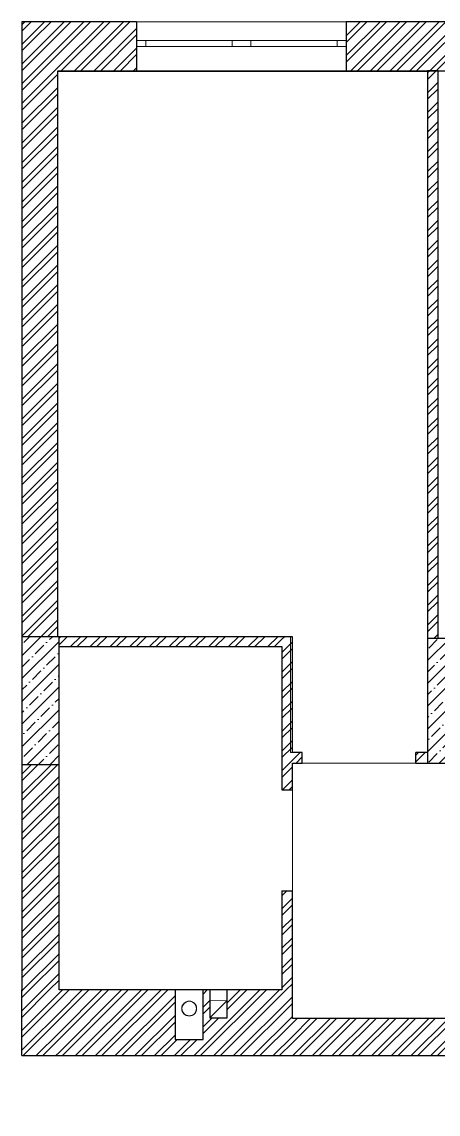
# Model space of a CAD drawing. Header units: millimetres. Extents: x -8105 to 1605, y -772 to 8040.
# Drawn here: x -8105 to -4750, y -772 to 8040 of the extents above; entities that cross this region are included whole.
import ezdxf

# ---------------------------------------------------------------- set-up
doc = ezdxf.new("R2010")
doc.units = ezdxf.units.MM
doc.header["$MEASUREMENT"] = 0
doc.linetypes.add('Wipeout_Contour', pattern=[1000, 0, -1000])
for name, color, linetype in [('101 Стіни', 7, 'Continuous'), ('102 Колони', 7, 'Continuous'), ('104 Перекриття', 7, 'Continuous'), ('305 Вода і Каналізація.ВК', 7, 'Continuous'), ('Демонтаж_101 Стіни', 7, 'Continuous'), ('Демонтаж_203 Стяжка', 7, 'Continuous')]:
    doc.layers.add(name, color=color, linetype=linetype)
for name, color, linetype, lineweight, true_color in [('101 Стіни_Ном._пера__1', 18, 'Continuous', 25, 0x040404), ('102 Колони_Ном._пера__1', 18, 'Continuous', 25, 0x040404), ('102 Колони_Ном._пера__2', 252, 'Continuous', 13, 0x8e8e8e), ('104 Перекриття_Ном._пера__41', 18, 'Continuous', 15, 0x020202), ('305 Вода і Каналізація.ВК_Ном._пера__101', 18, 'Continuous', 13, 0x020202), ('Двери ARCHICAD_Ном._пера__102', 252, 'Continuous', 5, 0x898989), ('Демонтаж_101 Стіни_Ном._пера__1', 18, 'Continuous', 25, 0x040404), ('Демонтаж_203 Стяжка_Ном._пера__89', 254, 'Continuous', 5, 0xe9e9e9), ('Демонтаж_Двери ARCHICAD_Ном._пера__102', 252, 'Continuous', 5, 0x898989), ('Окна ARCHICAD_Ном._пера__102', 252, 'Continuous', 5, 0x898989)]:
    doc.layers.add(name, color=color, linetype=linetype, lineweight=lineweight, true_color=true_color)
pattern_1 = [(45, (0, 0), (-79.5495, 79.5495), []), (45, (-26.52, 26.52), (-79.5495, 79.5495), [])]
pattern_2 = [(45, (0, 0), (-91.9239, 91.9239), []), (45, (-45.96, 45.96), (-91.9239, 91.9239), [97.5, -32.5, 0, -32.5])]

# ---------------------------------------------------------------- blocks, each defined once
blk = doc.blocks.new('Перекриття_1', base_point=(-4835, 7640))
at = {"layer": 'Демонтаж_203 Стяжка_Ном._пера__89', "color": 254, "linetype": 'Continuous', "lineweight": 5, "true_color": 0xe9e9e9, "flags": 128}
blk.add_lwpolyline([(-4835, 7640), (-7815, 7640), (-7815, 3080), (-5940, 3080), (-5940, 2145), (-5845, 2145), (-5845, 2060), (-4930, 2060), (-4930, 2145), (-4835, 2145)], close=True, dxfattribs=at)
blk = doc.blocks.new('Перекриття_4', base_point=(-5925, 0))
at = {"layer": 'Демонтаж_203 Стяжка_Ном._пера__89', "color": 254, "linetype": 'Continuous', "lineweight": 5, "true_color": 0xe9e9e9, "flags": 128}
blk.add_lwpolyline([(-5925, 0), (-1045, 0), (-1045, -185), (-45, -185), (-45, 0), (0, 0), (0, 2060), (-585, 2060), (-1490, 2060), (-3660, 2060), (-4575, 2060), (-4930, 2060), (-5845, 2060), (-5925, 2060)], close=True, dxfattribs=at)
blk = doc.blocks.new('Перекриття_6', base_point=(-8105, 8040))
at = {"layer": '104 Перекриття_Ном._пера__41', "color": 18, "linetype": 'Continuous', "lineweight": 15, "true_color": 0x020202, "flags": 128}
blk.add_lwpolyline([(-8105, 8040), (-8105, -300), (1605, -300), (1605, 7930), (-1635, 7930), (-1635, 8040)], close=True, dxfattribs=at)
blk = doc.blocks.new('Отвір_9')
at = {"color": 254, "linetype": 'Wipeout_Contour', "lineweight": 0, "ltscale": 27042.105994}
blk.add_wipeout([(-6870, 230), (-6870, -170), (-6645, -170), (-6645, 230)], dxfattribs=at).dxf.layer = '101 Стіни'
at = {"layer": '101 Стіни_Ном._пера__1', "color": 18, "linetype": 'Continuous', "lineweight": 25, "true_color": 0x040404, "flags": 128}
for points in [[(-6645, 230), (-6870, 230)], [(-6870, 230), (-6870, -170)], [(-6645, -170), (-6645, 230)], [(-6870, -170), (-6645, -170)]]:
    blk.add_lwpolyline(points, dxfattribs=at)
blk = doc.blocks.new('Отвір_10')
at = {"color": 254, "linetype": 'Wipeout_Contour', "lineweight": 0, "ltscale": 26083.229071}
blk.add_wipeout([(-6590, 5), (-6450, 5), (-6450, 145), (-6590, 145)], dxfattribs=at).dxf.layer = '101 Стіни'
at = {"layer": '101 Стіни_Ном._пера__1', "color": 18, "linetype": 'Continuous', "lineweight": 25, "true_color": 0x040404}
blk.add_line((-6590, 5), (-6450, 145), dxfattribs=at)
at = {"layer": '101 Стіни_Ном._пера__1', "color": 18, "linetype": 'Continuous', "lineweight": 25, "true_color": 0x040404, "flags": 128}
for points in [[(-6450, 145), (-6590, 145)], [(-6590, 145), (-6590, 5)], [(-6450, 5), (-6450, 145)], [(-6590, 5), (-6450, 5)]]:
    blk.add_lwpolyline(points, dxfattribs=at)
blk = doc.blocks.new('Отвір_11')
at = {"color": 254, "linetype": 'Wipeout_Contour', "lineweight": 0, "ltscale": 26091.337623}
blk.add_wipeout([(-6590, 145), (-6450, 145), (-6450, 230), (-6590, 230)], dxfattribs=at).dxf.layer = '101 Стіни'
at = {"layer": '101 Стіни_Ном._пера__1', "color": 18, "linetype": 'Continuous', "lineweight": 25, "true_color": 0x040404, "flags": 128}
for points in [[(-6450, 230), (-6590, 230)], [(-6590, 230), (-6590, 145)], [(-6450, 145), (-6450, 230)]]:
    blk.add_lwpolyline(points, dxfattribs=at)
blk = doc.blocks.new('Double Window 25')
at = {"layer": 'Окна ARCHICAD_Ном._пера__102', "color": 252, "linetype": 'Continuous', "lineweight": 5, "true_color": 0x898989}
for p, q in [((-845, 150), (845, 150)), ((-845, 150), (-845, 0)), ((845, 150), (845, 0)), ((-845, 0), (-770, 0)), ((-845, 0), (-845, -50)), ((-845, 0), (-845, -50)), ((-770, 0), (-770, -50)), ((-770, 0), (-75, 0)), ((-75, -50), (-75, 0)), ((-75, 0), (0, 0)), ((0, 0), (75, 0)), ((75, 0), (75, -50)), ((75, 0), (770, 0)), ((770, -50), (770, 0)), ((770, 0), (845, 0)), ((845, 0), (845, -50)), ((845, 0), (845, -50)), ((-770, -50), (-845, -50)), ((-845, -50), (-845, -245)), ((-75, -50), (-770, -50)), ((0, -50), (-75, -50)), ((75, -50), (0, -50)), ((770, -50), (75, -50)), ((845, -50), (770, -50)), ((845, -50), (845, -245)), ((-845, -245), (845, -245))]:
    blk.add_line(p, q, dxfattribs=at)
blk = doc.blocks.new('Стіна_3', base_point=(-8105, 8040))
at = {"layer": '101 Стіни', "linetype": 'Continuous', "lineweight": 0, "true_color": 0xffffff}
h = blk.add_hatch(dxfattribs=at)
h.set_pattern_fill('Кирпич_01', style=0, pattern_type=2)
h.set_pattern_definition(pattern_1)
h.paths.add_polyline_path([(-7815, 7645), (-8105, 8040), (-8105, 7645)])
h = blk.add_hatch(dxfattribs=at)
h.set_pattern_fill('Кирпич_01', style=0, pattern_type=2)
h.set_pattern_definition(pattern_1)
h.paths.add_polyline_path([(-8105, 8040), (-7815, 7645), (-7815, 8040)])
h = blk.add_hatch(dxfattribs=at)
h.set_pattern_fill('Кирпич_01', style=0, pattern_type=2)
h.set_pattern_definition(pattern_1)
h.paths.add_polyline_path([(-7815, 7645), (-7180, 7645), (-7180, 8040), (-7815, 8040)])
h = blk.add_hatch(dxfattribs=at)
h.set_pattern_fill('Кирпич_01', style=0, pattern_type=2)
h.set_pattern_definition(pattern_1)
h.paths.add_polyline_path([(-5490, 8040), (-5490, 7645), (-4835, 7645), (-4835, 8040)])
at = {"layer": '101 Стіни_Ном._пера__1', "color": 18, "linetype": 'Continuous', "lineweight": 25, "true_color": 0x040404}
for p, q in [((-7180, 8040), (-7180, 7890)), ((-5490, 8040), (-5490, 7890)), ((-7180, 7890), (-7180, 7840)), ((-5490, 7890), (-5490, 7840)), ((-7180, 7840), (-7180, 7645)), ((-5490, 7840), (-5490, 7645))]:
    blk.add_line(p, q, dxfattribs=at)
at = {"layer": '101 Стіни_Ном._пера__1', "color": 18, "linetype": 'Continuous', "lineweight": 25, "true_color": 0x040404, "flags": 128}
for points in [[(-8105, 8040), (-8105, 7645)], [(-7180, 8040), (-8105, 8040)], [(-4835, 8040), (-5490, 8040)], [(-7815, 7645), (-7180, 7645)], [(-5490, 7645), (-4835, 7645)]]:
    blk.add_lwpolyline(points, dxfattribs=at)
at = {"layer": 'Окна ARCHICAD_Ном._пера__102', "color": 252, "linetype": 'Continuous', "lineweight": 5, "true_color": 0x898989, "zscale": 1000}
blk.add_blockref('Double Window 25', (-6335, 7890), dxfattribs=at)
blk = doc.blocks.new('Double Window 25_2')
at = {"layer": 'Окна ARCHICAD_Ном._пера__102', "color": 252, "linetype": 'Continuous', "lineweight": 5, "true_color": 0x898989}
for p, q in [((-842.5, 150), (842.5, 150)), ((-842.5, 150), (-842.5, 0)), ((842.5, 150), (842.5, 0)), ((-842.5, 0), (-767.5, 0)), ((-842.5, 0), (-842.5, -50)), ((-842.5, 0), (-842.5, -50)), ((-767.5, 0), (-767.5, -50)), ((-767.5, 0), (-75, 0)), ((-75, -50), (-75, 0)), ((-75, 0), (0, 0)), ((0, 0), (75, 0)), ((75, 0), (75, -50)), ((75, 0), (767.5, 0)), ((767.5, -50), (767.5, 0)), ((767.5, 0), (842.5, 0)), ((842.5, 0), (842.5, -50)), ((842.5, 0), (842.5, -50)), ((-767.5, -50), (-842.5, -50)), ((-842.5, -50), (-842.5, -245)), ((-75, -50), (-767.5, -50)), ((0, -50), (-75, -50)), ((75, -50), (0, -50)), ((767.5, -50), (75, -50)), ((842.5, -50), (767.5, -50)), ((842.5, -50), (842.5, -245)), ((-842.5, -245), (842.5, -245))]:
    blk.add_line(p, q, dxfattribs=at)
blk = doc.blocks.new('Стіна_4', base_point=(-4835, 8040))
at = {"layer": '101 Стіни', "linetype": 'Continuous', "lineweight": 0, "true_color": 0xffffff}
h = blk.add_hatch(dxfattribs=at)
h.set_pattern_fill('Кирпич_01', style=0, pattern_type=2)
h.set_pattern_definition(pattern_1)
h.paths.add_polyline_path([(-4835, 7645), (-4065, 7645), (-4065, 8040), (-4835, 8040)])
h = blk.add_hatch(dxfattribs=at)
h.set_pattern_fill('Кирпич_01', style=0, pattern_type=2)
h.set_pattern_definition(pattern_1)
h.paths.add_polyline_path([(-2380, 8040), (-2380, 7645), (-1635, 7645), (-1635, 8040)])
at = {"layer": '101 Стіни_Ном._пера__1', "color": 18, "linetype": 'Continuous', "lineweight": 25, "true_color": 0x040404}
for p, q in [((-4065, 8040), (-4065, 7890)), ((-2380, 8040), (-2380, 7890)), ((-4065, 7890), (-4065, 7840)), ((-2380, 7890), (-2380, 7840)), ((-4065, 7840), (-4065, 7645)), ((-2380, 7840), (-2380, 7645))]:
    blk.add_line(p, q, dxfattribs=at)
at = {"layer": '101 Стіни_Ном._пера__1', "color": 18, "linetype": 'Continuous', "lineweight": 25, "true_color": 0x040404, "flags": 128}
for points in [[(-4065, 8040), (-4835, 8040)], [(-1635, 8040), (-2380, 8040)], [(-1635, 7645), (-1635, 8040)], [(-4835, 7645), (-4065, 7645)], [(-2380, 7645), (-1635, 7645)]]:
    blk.add_lwpolyline(points, dxfattribs=at)
at = {"layer": 'Окна ARCHICAD_Ном._пера__102', "color": 252, "linetype": 'Continuous', "lineweight": 5, "true_color": 0x898989, "zscale": 1000}
blk.add_blockref('Double Window 25_2', (-3222.5, 7890), dxfattribs=at)
blk = doc.blocks.new('Стіна_5', base_point=(-4835, 7645))
at = {"layer": 'Демонтаж_101 Стіни', "linetype": 'Continuous', "lineweight": 0, "true_color": 0xffffff}
h = blk.add_hatch(dxfattribs=at)
h.set_pattern_fill('Кирпич_01', style=0, pattern_type=2)
h.set_pattern_definition(pattern_1)
h.paths.add_polyline_path([(-4835, 7645), (-4835, 3065), (-4750, 3065), (-4750, 7645)])
at = {"layer": 'Демонтаж_101 Стіни_Ном._пера__1', "color": 18, "linetype": 'Continuous', "lineweight": 25, "true_color": 0x040404, "flags": 128}
for points in [[(-4835, 7645), (-4835, 3065)], [(-4750, 7645), (-4835, 7645)], [(-4750, 3065), (-4750, 7645)]]:
    blk.add_lwpolyline(points, dxfattribs=at)
blk = doc.blocks.new('Стіна_6', base_point=(-8105, 8040))
at = {"layer": '101 Стіни', "linetype": 'Continuous', "lineweight": 0, "true_color": 0xffffff}
h = blk.add_hatch(dxfattribs=at)
h.set_pattern_fill('Кирпич_01', style=0, pattern_type=2)
h.set_pattern_definition(pattern_1)
h.paths.add_polyline_path([(-7815, 3080), (-7815, 7645), (-8105, 7645), (-8105, 3080)])
at = {"layer": '101 Стіни_Ном._пера__1', "color": 18, "linetype": 'Continuous', "lineweight": 25, "true_color": 0x040404, "flags": 128}
for points in [[(-8105, 7645), (-8105, 3080)], [(-7815, 3080), (-7815, 7645)]]:
    blk.add_lwpolyline(points, dxfattribs=at)
blk = doc.blocks.new('Стіна_7', base_point=(-8105, 2050))
at = {"layer": '101 Стіни', "linetype": 'Continuous', "lineweight": 0, "true_color": 0xffffff}
h = blk.add_hatch(dxfattribs=at)
h.set_pattern_fill('Кирпич_01', style=0, pattern_type=2)
h.set_pattern_definition(pattern_1)
h.paths.add_polyline_path([(-7805, 230), (-7805, 2050), (-8105, 2050), (-8105, 230)])
at = {"layer": '101 Стіни_Ном._пера__1', "color": 18, "linetype": 'Continuous', "lineweight": 25, "true_color": 0x040404, "flags": 128}
for points in [[(-8105, 2050), (-8105, 230)], [(-7805, 230), (-7805, 2050)]]:
    blk.add_lwpolyline(points, dxfattribs=at)
blk = doc.blocks.new('Стіна_8', base_point=(-8105, -300))
at = {"layer": '101 Стіни', "linetype": 'Continuous', "lineweight": 0, "true_color": 0xffffff}
h = blk.add_hatch(dxfattribs=at)
h.set_pattern_fill('Кирпич_01', style=0, pattern_type=2)
h.set_pattern_definition(pattern_1)
h.paths.add_polyline_path([(-8105, 230), (-8105, -300), (-7805, 230)])
h = blk.add_hatch(dxfattribs=at)
h.set_pattern_fill('Кирпич_01', style=0, pattern_type=2)
h.set_pattern_definition(pattern_1)
h.paths.add_polyline_path([(-7805, 230), (-8105, -300), (-7805, -300)])
h = blk.add_hatch(dxfattribs=at)
h.set_pattern_fill('Кирпич_01', style=0, pattern_type=2)
h.set_pattern_definition(pattern_1)
h.paths.add_polyline_path([(-7805, 230), (-7805, -300), (-5925, -300), (-5925, 230), (-6450, 230), (-6450, 145), (-6450, 5), (-6590, 5), (-6590, 145), (-6590, 230), (-6645, 230), (-6645, -170), (-6870, -170), (-6870, 230)])
at = {"layer": '101 Стіни_Ном._пера__1', "color": 18, "linetype": 'Continuous', "lineweight": 25, "true_color": 0x040404, "flags": 128}
for points in [[(-8105, -300), (-8105, 230)], [(-6870, 230), (-7805, 230)], [(-6590, 230), (-6645, 230)], [(-6010, 230), (-6450, 230)], [(-5925, 0), (-5925, 230)], [(-8105, -300), (-5925, -300)]]:
    blk.add_lwpolyline(points, dxfattribs=at)
blk = doc.blocks.new('Door 25')
at = {"layer": 'Двери ARCHICAD_Ном._пера__102', "linetype": 'Continuous', "lineweight": 0, "true_color": 0xffffff}
blk.add_hatch(color=7, dxfattribs=at).paths.add_polyline_path([(460, -40), (-460, -40), (-460, -115), (460, -115)])
at = {"layer": 'Двери ARCHICAD_Ном._пера__102', "color": 252, "linetype": 'Continuous', "lineweight": 5, "true_color": 0x898989}
for p, q in [((-365.5, 437.4), (-345.5, 472)), ((-345.5, 472), (472, 0)), ((-472, 0), (-365.5, 437.4)), ((452, -34.6), (-365.5, 437.4)), ((-557, 0), (-557, 19)), ((-557, 19), (-487, 19)), ((-487, 0), (-557, 0)), ((-500, 0), (-557, 0)), ((-500, 0), (-557, 0)), ((-472, 0), (-500, 0)), ((-500, 0), (-500, -115)), ((-500, 0), (-500, -115)), ((-500, 0), (-500, -115)), ((-487, 19), (-487, 0)), ((-472, -40), (-472, 0)), ((472, 0), (452, -34.6)), ((500, 0), (472, 0)), ((472, 0), (472, -40)), ((487, 19), (557, 19)), ((487, 0), (487, 19)), ((557, 0), (487, 0)), ((500, -115), (500, 0)), ((500, 0), (500, -115)), ((500, 0), (500, -115)), ((500, 0), (557, 0)), ((500, 0), (557, 0)), ((557, 19), (557, 0)), ((-460, -40), (-472, -40)), ((-460, -40), (460, -40)), ((-460, -115), (-460, -40)), ((472, -40), (460, -40)), ((460, -40), (460, -115)), ((-500, -115), (-460, -115)), ((-500, -115), (-500, -300)), ((460, -115), (-460, -115)), ((460, -115), (500, -115)), ((500, -115), (500, -300))]:
    blk.add_line(p, q, dxfattribs=at)
blk = doc.blocks.new('Стіна_9', base_point=(-5925, -300))
at = {"layer": '101 Стіни', "linetype": 'Continuous', "lineweight": 0, "true_color": 0xffffff}
h = blk.add_hatch(dxfattribs=at)
h.set_pattern_fill('Кирпич_01', style=0, pattern_type=2)
h.set_pattern_definition(pattern_1)
h.paths.add_polyline_path([(-5925, -300), (-1045, -300), (-1045, 0), (-5925, 0)])
blk.add_hatch(color=7, dxfattribs=at).paths.add_polyline_path([(-1045, -300), (-45, -300), (-45, 0), (-1045, 0)])
h = blk.add_hatch(dxfattribs=at)
h.set_pattern_fill('Кирпич_01', style=0, pattern_type=2)
h.set_pattern_definition(pattern_1)
h.paths.add_polyline_path([(-45, -300), (0, -300), (0, 0), (-45, 0)])
at = {"layer": '101 Стіни_Ном._пера__1', "color": 18, "linetype": 'Continuous', "lineweight": 25, "true_color": 0x040404}
for p, q in [((-1045, -185), (-1045, 0)), ((-45, -185), (-45, 0)), ((-1045, -300), (-1045, -185)), ((-45, -300), (-45, -185)), ((-1045, -300), (-1102, -300)), ((-45, -300), (12, -300))]:
    blk.add_line(p, q, dxfattribs=at)
at = {"layer": '101 Стіни_Ном._пера__1', "color": 18, "linetype": 'Continuous', "lineweight": 25, "true_color": 0x040404, "flags": 128}
for points in [[(-1045, 0), (-5925, 0)], [(0, 0), (-45, 0)], [(0, -15), (0, 0)], [(-5925, -300), (-1045, -300)], [(-45, -300), (0, -300)]]:
    blk.add_lwpolyline(points, dxfattribs=at)
at = {"layer": 'Двери ARCHICAD_Ном._пера__102', "color": 252, "linetype": 'Continuous', "lineweight": 5, "true_color": 0x898989, "zscale": 1000, "rotation": 180}
blk.add_blockref('Door 25', (-545, -300), dxfattribs=at)
blk = doc.blocks.new('Simple Door Opening_4')
at = {"layer": 'Демонтаж_Двери ARCHICAD_Ном._пера__102', "color": 252, "linetype": 'Continuous', "lineweight": 5, "true_color": 0x898989}
for p, q in [((-407.5, 0), (-407.5, 85)), ((407.5, 0), (407.5, 85))]:
    blk.add_line(p, q, dxfattribs=at)
blk = doc.blocks.new('Стіна_20', base_point=(-6010, -300))
at = {"layer": '101 Стіни', "linetype": 'Continuous', "lineweight": 0, "true_color": 0xffffff}
h = blk.add_hatch(dxfattribs=at)
h.set_pattern_fill('Кирпич_01', style=0, pattern_type=2)
h.set_pattern_definition(pattern_1)
h.paths.add_polyline_path([(-6010, 3000), (-5925, 3080), (-6010, 3080)])
h = blk.add_hatch(dxfattribs=at)
h.set_pattern_fill('Кирпич_01', style=0, pattern_type=2)
h.set_pattern_definition(pattern_1)
h.paths.add_polyline_path([(-6010, 3000), (-5925, 3000), (-5925, 3080)])
h = blk.add_hatch(dxfattribs=at)
h.set_pattern_fill('Кирпич_01', style=0, pattern_type=2)
h.set_pattern_definition(pattern_1)
h.paths.add_polyline_path([(-6010, 3000), (-6010, 1845), (-5925, 1845), (-5925, 3000)])
h = blk.add_hatch(dxfattribs=at)
h.set_pattern_fill('Кирпич_01', style=0, pattern_type=2)
h.set_pattern_definition(pattern_1)
h.paths.add_polyline_path([(-6010, 230), (-5925, 230), (-5925, 1030), (-6010, 1030)])
at = {"layer": '101 Стіни_Ном._пера__1', "color": 18, "linetype": 'Continuous', "lineweight": 25, "true_color": 0x040404}
for p, q in [((-6010, 1845), (-5925, 1845)), ((-6010, 1030), (-5925, 1030))]:
    blk.add_line(p, q, dxfattribs=at)
at = {"layer": '101 Стіни_Ном._пера__1', "color": 18, "linetype": 'Continuous', "lineweight": 25, "true_color": 0x040404, "flags": 128}
for points in [[(-5925, 3080), (-6010, 3080)], [(-6010, 3000), (-6010, 1845)], [(-5925, 2145), (-5925, 3080)], [(-5925, 1845), (-5925, 2060)], [(-6010, 1030), (-6010, 230)], [(-5925, 230), (-5925, 1030)]]:
    blk.add_lwpolyline(points, dxfattribs=at)
at = {"layer": 'Демонтаж_Двери ARCHICAD_Ном._пера__102', "color": 252, "linetype": 'Continuous', "lineweight": 5, "true_color": 0x898989, "zscale": 1000, "rotation": 270}
blk.add_blockref('Simple Door Opening_4', (-6010, 1437.5), dxfattribs=at)
blk = doc.blocks.new('Стіна_21', base_point=(-6010, 3080))
at = {"layer": '101 Стіни', "linetype": 'Continuous', "lineweight": 0, "true_color": 0xffffff}
h = blk.add_hatch(dxfattribs=at)
h.set_pattern_fill('Кирпич_01', style=0, pattern_type=2)
h.set_pattern_definition(pattern_1)
h.paths.add_polyline_path([(-6010, 3080), (-7805, 3080), (-7805, 3000), (-6010, 3000)])
at = {"layer": '101 Стіни_Ном._пера__1', "color": 18, "linetype": 'Continuous', "lineweight": 25, "true_color": 0x040404, "flags": 128}
for points in [[(-6010, 3080), (-7805, 3080)], [(-7805, 3000), (-6010, 3000)]]:
    blk.add_lwpolyline(points, dxfattribs=at)
blk = doc.blocks.new('Simple Door Opening_3')
at = {"layer": 'Демонтаж_Двери ARCHICAD_Ном._пера__102', "color": 252, "linetype": 'Continuous', "lineweight": 5, "true_color": 0x898989}
for p, q in [((-457.5, 0), (-457.5, -85)), ((457.5, 0), (457.5, -85))]:
    blk.add_line(p, q, dxfattribs=at)
blk = doc.blocks.new('Стіна_23', base_point=(-4835, 2145))
at = {"layer": 'Демонтаж_101 Стіни', "linetype": 'Continuous', "lineweight": 0, "true_color": 0xffffff}
h = blk.add_hatch(dxfattribs=at)
h.set_pattern_fill('Кирпич_01', style=0, pattern_type=2)
h.set_pattern_definition(pattern_1)
h.paths.add_polyline_path([(-5925, 2145), (-5925, 2060), (-5845, 2060), (-5845, 2145)])
h = blk.add_hatch(dxfattribs=at)
h.set_pattern_fill('Кирпич_01', style=0, pattern_type=2)
h.set_pattern_definition(pattern_1)
h.paths.add_polyline_path([(-4930, 2145), (-4930, 2060), (-4835, 2060), (-4835, 2145)])
at = {"layer": 'Демонтаж_101 Стіни_Ном._пера__1', "color": 18, "linetype": 'Continuous', "lineweight": 25, "true_color": 0x040404}
for p, q in [((-5845, 2060), (-5845, 2145)), ((-4930, 2060), (-4930, 2145))]:
    blk.add_line(p, q, dxfattribs=at)
at = {"layer": 'Демонтаж_101 Стіни_Ном._пера__1', "color": 18, "linetype": 'Continuous', "lineweight": 25, "true_color": 0x040404, "flags": 128}
for points in [[(-5845, 2145), (-5925, 2145)], [(-4835, 2145), (-4930, 2145)], [(-5925, 2060), (-5845, 2060)], [(-4930, 2060), (-4835, 2060)]]:
    blk.add_lwpolyline(points, dxfattribs=at)
at = {"layer": 'Демонтаж_Двери ARCHICAD_Ном._пера__102', "color": 252, "linetype": 'Continuous', "lineweight": 5, "true_color": 0x898989, "xscale": -1, "zscale": 1000, "rotation": 180}
blk.add_blockref('Simple Door Opening_3', (-5387.5, 2060), dxfattribs=at)
blk = doc.blocks.new('Колона_1', base_point=(-4705, 2562.5))
at = {"layer": '102 Колони_Ном._пера__2', "linetype": 'Continuous', "lineweight": 13, "true_color": 0x8e8e8e}
h = blk.add_hatch(dxfattribs=at)
h.set_pattern_fill('Железобетон', color=252, style=0, pattern_type=2)
h.set_pattern_definition(pattern_2)
h.paths.add_polyline_path([(-4835, 2060), (-4575, 2060), (-4575, 3065), (-4835, 3065)])
at = {"layer": '102 Колони_Ном._пера__1', "color": 18, "linetype": 'Continuous', "lineweight": 25, "true_color": 0x040404, "flags": 128}
blk.add_lwpolyline([(-4835, 2060), (-4575, 2060), (-4575, 3065), (-4835, 3065)], close=True, dxfattribs=at)
blk = doc.blocks.new('Колона_2', base_point=(-7955, 2565))
at = {"layer": '102 Колони_Ном._пера__2', "linetype": 'Continuous', "lineweight": 13, "true_color": 0x8e8e8e}
h = blk.add_hatch(dxfattribs=at)
h.set_pattern_fill('Железобетон', color=252, style=0, pattern_type=2)
h.set_pattern_definition(pattern_2)
h.paths.add_polyline_path([(-8105, 2050), (-7805, 2050), (-7805, 3080), (-8105, 3080)])
at = {"layer": '102 Колони_Ном._пера__1', "color": 18, "linetype": 'Continuous', "lineweight": 25, "true_color": 0x040404, "flags": 128}
blk.add_lwpolyline([(-8105, 2050), (-7805, 2050), (-7805, 3080), (-8105, 3080)], close=True, dxfattribs=at)
blk = doc.blocks.new('Pipe Straight 25')
at = {"layer": '305 Вода і Каналізація.ВК_Ном._пера__101', "color": 18, "linetype": 'Continuous', "lineweight": 13, "true_color": 0x020202, "flags": 128}
blk.add_lwpolyline([(59, 0, 1), (-59, 0, 1)], format="xyb", close=True, dxfattribs=at)
at = {"layer": '305 Вода і Каналізація.ВК_Ном._пера__101', "color": 18, "linetype": 'Continuous', "lineweight": 13, "true_color": 0x020202}
blk.add_circle((0, 0), 60, dxfattribs=at)

msp = doc.modelspace()

# ---------------------------------------------------------------- block references
at = {"layer": '101 Стіни', "color": 18, "lineweight": 25, "true_color": 0x040404}
for name, p in [('Стіна_3', (-8105, 8040)), ('Стіна_4', (-4835, 8040)), ('Стіна_6', (-8105, 8040)), ('Стіна_21', (-6010, 3080)), ('Стіна_20', (-6010, -300)), ('Стіна_7', (-8105, 2050)), ('Стіна_9', (-5925, -300))]:
    msp.add_blockref(name, p, dxfattribs=at)
at = {"layer": '102 Колони', "color": 18, "lineweight": 25, "true_color": 0x040404}
for name, p in [('Колона_2', (-7955, 2565)), ('Колона_1', (-4705, 2562.5))]:
    msp.add_blockref(name, p, dxfattribs=at)
at = {"layer": '104 Перекриття', "color": 18, "linetype": 'Continuous', "lineweight": 15, "true_color": 0x020202}
msp.add_blockref('Перекриття_6', (-8105, 8040), dxfattribs=at)
at = {"layer": 'Демонтаж_101 Стіни', "color": 18, "lineweight": 25, "true_color": 0x040404}
for name, p in [('Стіна_5', (-4835, 7645)), ('Стіна_23', (-4835, 2145))]:
    msp.add_blockref(name, p, dxfattribs=at)
at = {"layer": 'Демонтаж_203 Стяжка', "color": 254, "linetype": 'Continuous', "lineweight": 5, "true_color": 0xe9e9e9}
for name, p in [('Перекриття_1', (-4835, 7640)), ('Перекриття_4', (-5925, 0))]:
    msp.add_blockref(name, p, dxfattribs=at)

# ---------------------------------------------------------------- next in the draw order: block references
at = {"layer": '101 Стіни', "color": 18, "linetype": 'Continuous', "lineweight": 25, "true_color": 0x040404}
for name in ['Отвір_9', 'Отвір_10']:
    msp.add_blockref(name, (0, 0), dxfattribs=at)

# ---------------------------------------------------------------- next in the draw order: block references
msp.add_blockref('Отвір_11', (0, 0), dxfattribs=at)
at = {"layer": '305 Вода і Каналізація.ВК', "color": 255, "linetype": 'Continuous', "lineweight": 13, "zscale": 1000}
msp.add_blockref('Pipe Straight 25', (-6756.4, 80), dxfattribs=at)

# ---------------------------------------------------------------- next in the draw order: block references
at = {"layer": '101 Стіни', "color": 18, "lineweight": 25, "true_color": 0x040404}
msp.add_blockref('Стіна_8', (-8105, -300), dxfattribs=at)

doc.saveas('drawing.dxf')
